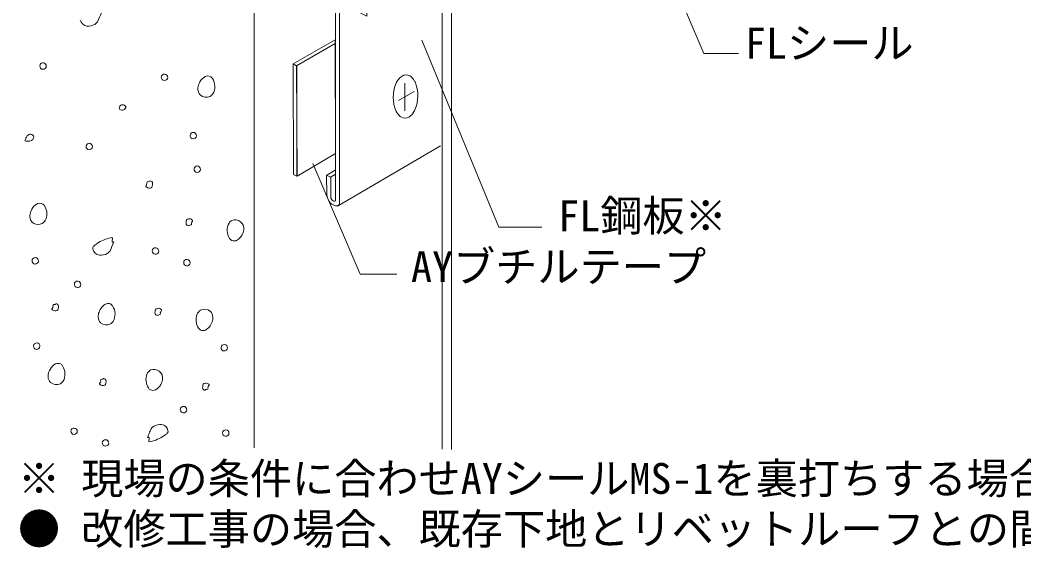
# Model space of a CAD drawing. Units: millimetres, scale not verified. Extents: x -9027 to 5741, y -687 to 9286.
# Drawn here: x -807 to 288, y -687 to -111 of the extents above; entities that cross this region are included whole.
import ezdxf
from ezdxf.enums import TextEntityAlignment as Align

# ---------------------------------------------------------------- set-up
doc = ezdxf.new("R2010")
doc.units = ezdxf.units.MM
doc.header["$LTSCALE"] = 10
doc.layers.add('0-0_文字', color=7, linetype='Continuous', lineweight=18)
doc.layers.add('0-1_レイヤ___3', color=7, linetype='Continuous', lineweight=18)
doc.styles.add('ＭＳ ゴシック', font='')
doc.styles.get('ＭＳ ゴシック').set_extended_font_data('MS Gothic')

msp = doc.modelspace()

# ---------------------------------------------------------------- linework, layer by layer
at = {"layer": '0-0_文字'}
for points in [[(-140.15, 37.6), (-61.35, -147.8), (-23.55, -147.8)], [(-368.75, -133.2), (-284.75, -337), (-237.95, -337)], [(-487.55, -267.8), (-436.15, -388.2), (-395.95, -388.2)]]:
    msp.add_lwpolyline(points, dxfattribs=at)
at = {"layer": '0-1_レイヤ___3'}
for p, q in [((-551.75, -86.4), (-551.75, -577.8)), ((-387.15, -180.2), (-387.15, -210.2)), ((-394.35, -199), (-376.95, -189)), ((-462.75, -307.2), (-462.75, -209.2)), ((-460.55, -314), (-348.35, -248.4)), ((-472.35, -280.2), (-463.15, -274.8)), ((-468.75, -282.8), (-462.75, -279.4))]:
    msp.add_line(p, q, dxfattribs=at)
for points in [[(-140.15, 37.6), (-61.35, -147.8), (-23.55, -147.8)], [(-346.55, -579.4), (-346.55, -59.2), (-336.55, -65.2), (-336.55, -579.6)], [(-462.75, -209.2), (-462.75, -85.8), (-428.75, -102.2), (-428.75, -106.8), (-458.55, -92.2), (-458.35, -309.8)], [(-368.75, -133.2), (-284.75, -337), (-237.95, -337)], [(-487.55, -267.8), (-436.15, -388.2), (-395.95, -388.2)], [(-472.35, -301.8), (-472.55, -280.2), (-468.15, -282.6), (-468.15, -304.2)]]:
    msp.add_lwpolyline(points, dxfattribs=at)
for points in [[(-508.95, -158.8), (-505.35, -161), (-463.15, -136.6), (-463.15, -132.6)], [(-462.75, -256.6), (-463.15, -136.6), (-505.35, -161), (-504.55, -281.6)], [(-505.15, -161), (-508.95, -158.8), (-508.75, -279.6), (-505.15, -281.6)]]:
    msp.add_lwpolyline(points, close=True, dxfattribs=at)
for centre, radius, start, end in [((-1027.23, 26.23), 335.1, 335.45177, 337.27718), ((-732.65, -109.18), 8.73, 193.38884, 261.89118), ((-732.58, -103.02), 14.86, 264.94833, 299.11286), ((-730.55, -108.05), 9.51, 303.20353, 328.72544), ((-781.42, -161.3), 3.83, 157.07311, 239.79679), ((-781.75, -161.39), 3.57, 63.25036, 153.61953), ((-781.88, -160.99), 3.9, 248.01541, 328.85449), ((-782.08, -161.52), 3.84, 337.20586, 59.66403), ((-649.36, -173.61), 3.57, 153.25036, 243.61953), ((-649.39, -173.66), 3.56, 66.0559, 152.30211), ((-649.68, -173.79), 3.81, 338.24925, 62.86284), ((-598.41, -185), 13.9, 117.0326, 152.58543), ((-602.3, -178.45), 6.31, 35.27155, 112.63809), ((-611.15, -183.73), 16.61, 331.14577, 32.50586), ((-383.57, -183.65), 13.22, 120.41985, 143.84026), ((-385.94, -179.46), 8.41, 61.5117, 120.96112), ((-388.63, -183.37), 13.14, 34.06932, 59.31664), ((-649.45, -173.28), 3.83, 247.07311, 329.79679), ((-598.89, -186.31), 14, 157.97987, 180.70424), ((-592.23, -188.52), 21, 151.83158, 159.21033), ((-362.3, -195.22), 37.66, 156.17655, 204.41911), ((-376.76, -189.18), 21.99, 142.66097, 155.33058), ((-394.32, -187.58), 20.21, 26.22902, 34.92944), ((-411.2, -193.74), 38.13, 336.07783, 23.32222), ((-603.75, -186.57), 9.14, 179.47232, 222.87061), ((-603.79, -185.46), 9.9, 227.72981, 295.36291), ((-603.34, -187.26), 8.09, 297.95019, 326.325), ((-696.24, -206.82), 2.47, 139.71549, 226.38125), ((-694.43, -208.38), 4.86, 100.91021, 139.55139), ((-695.39, -205.73), 3.85, 228.39406, 1.83561), ((-695.06, -207.06), 3.46, 70.85245, 94.69892), ((-695.57, -209.32), 5.78, 55.0964, 73.44219), ((-693.07, -205.91), 1.55, 11.53283, 58.90236), ((-378.44, -201.63), 20.33, 206.78214, 214.72657), ((-384.16, -205.77), 13.27, 214.08421, 239.02741), ((-387.03, -209.94), 8.21, 241.22475, 301.28415), ((-389.5, -205.64), 13.18, 300.73444, 324.10177), ((-396.7, -199.89), 22.39, 322.98862, 335.40849), ((-734.84, -272.96), 73.31, 150.98743, 155.8825), ((-795.61, -239.78), 4.1, 19.59827, 144.5874), ((-796.7, -238.22), 4.95, 276.60278, 357.91823), ((-617.98, -237.21), 3.56, 153.0728, 243.7971), ((-617.99, -237.26), 3.56, 66.0559, 152.30211), ((-618.13, -237.07), 3.62, 246.96134, 331.39667), ((-618.13, -237.2), 3.57, 333.25036, 63.61953), ((-798.08, -222.57), 20.76, 259.8302, 268.605), ((-798.24, -231.17), 12.16, 268.36398, 280.00585), ((-731.63, -249.17), 3.31, 151.78567, 246.57235), ((-731.48, -248.99), 3.36, 62.74528, 155.61274), ((-731.38, -249.29), 3.31, 241.78567, 336.57235), ((-731.26, -249.04), 3.31, 331.78567, 66.57235), ((-613.6, -273.82), 3.54, 152.75018, 244.11971), ((-613.59, -273.86), 3.56, 66.0559, 152.30211), ((-613.88, -273.99), 3.81, 338.24925, 62.86284), ((-613.68, -273.39), 3.9, 248.01541, 328.85449), ((-668.37, -292.44), 1.23, 155.03681, 197.1622), ((-668.18, -292.28), 1.46, 200.87831, 244.65935), ((-678.05, -287.29), 9.74, 331.60764, 347.47973), ((-665.19, -286.99), 7.53, 241.35204, 259.66184), ((-666.59, -288.94), 2.01, 154.68001, 193.2116), ((-667.49, -288.61), 1.06, 107.38917, 149.93045), ((-671.5, -268.92), 19.05, 281.19693, 288.48295), ((-666.07, -288.62), 5.81, 265.32519, 291.90611), ((-666.26, -286.52), 0.921, 329.97758, 354.97128), ((-666.04, -291.59), 5.04, 57.09227, 82.04204), ((-664.64, -292.25), 1.9, 292.88568, 1.51525), ((-664.52, -289.03), 2.06, 351.07824, 53.9147), ((-740.87, -283.66), 78.59, 353.75869, 355.85245), ((-458.13, -300.62), 14.27, 184.77255, 238.67465), ((-463.21, -304.05), 4.94, 181.77254, 241.74642), ((-775.64, -327.2), 20.76, 151.85632, 160.14112), ((-781.61, -323.8), 13.9, 117.0326, 152.58543), ((-785.5, -317.25), 6.31, 35.27155, 112.63809), ((-794.43, -322.66), 16.74, 340.51305, 32.73402), ((-464.01, -306.19), 2.7, 235.1807, 267.46589), ((-461.84, -306.75), 7.1, 238.55975, 268.52022), ((-464.17, -307.44), 1.44, 271.66874, 9.52993), ((-461.83, -310.37), 3.48, 266.73936, 312.79497), ((-462.76, -309.98), 4.42, 318.22979, 2.27654), ((-782.43, -325.09), 13.66, 158.78026, 181.74085), ((-787.33, -325.47), 8.76, 180.21838, 239.10627), ((-787.17, -325.05), 9.11, 299.08089, 339.43954), ((-623.67, -329.95), 1.87, 113.00649, 181.71849), ((-622.8, -332.3), 4.38, 78.73155, 111.48929), ((-621.94, -331.99), 3.99, 36.77071, 90.09919), ((-787.27, -324.03), 10.04, 243.00209, 296.74551), ((-623.96, -333.26), 1.94, 170.12857, 235.11116), ((-436.64, -352.18), 190.21, 173.30353, 174.1884), ((-622.29, -330.43), 5.21, 237.80714, 262.7483), ((-622.09, -335.57), 0.858, 154.93629, 182.44384), ((-617.23, -351.41), 17.16, 101.61118, 109.16576), ((-621, -333.59), 1.06, 287.44386, 329.87576), ((-621.92, -333.26), 2.02, 334.80657, 13.08505), ((-615.35, -333.31), 4.63, 141.06369, 173.69658), ((-619.98, -329.72), 1.24, 326.46492, 5.4626), ((-564.59, -340.43), 16.42, 151.37017, 213.11865), ((-572.05, -337.2), 8.36, 117.78046, 146.31798), ((-572.45, -338.86), 9.71, 353.608, 111.07801), ((-698.36, -391.85), 44.3, 102.49975, 123.71289), ((-707.31, -350.81), 2.3, 67.88009, 106.01415), ((-706.85, -349.44), 0.855, 15.91305, 61.94225), ((-692.25, -353.57), 14.16, 166.2355, 176.47889), ((-708.14, -349.75), 2.19, 347.92834, 14.36318), ((-573.54, -346.57), 5.58, 210.52048, 277.51358), ((-578.81, -337.88), 15.95, 308.84727, 331.86436), ((-579.23, -337.18), 16.66, 330.42436, 350.45423), ((-724.77, -360.13), 2.91, 142.05577, 197.48622), ((-719.1, -359.17), 8.64, 192.27653, 263.06827), ((-721.31, -362.7), 7.22, 127.94248, 142.9191), ((-700.67, -389.16), 40.78, 123.11947, 127.95589), ((-988.59, -233.76), 308.14, 335.23715, 337.19203), ((-705.58, -352.56), 0.817, 190.38784, 285.39965), ((-705.74, -348.7), 4.66, 274.56972, 284.80785), ((-659.15, -363.19), 3.57, 63.25036, 153.61953), ((-659.2, -363.16), 3.56, 336.0559, 62.30211), ((-574.47, -343.07), 9.19, 280.41355, 308.04194), ((-790.24, -374.13), 3.83, 67.07311, 149.79679), ((-790.32, -373.79), 3.56, 333.0728, 63.7971), ((-719.14, -352.95), 14.83, 266.11052, 299.89864), ((-716.4, -358.22), 8.9, 301.53787, 328.84796), ((-659.09, -363.05), 3.56, 156.0559, 242.30211), ((-659.14, -363.03), 3.56, 243.0728, 333.7971), ((-789.92, -373.66), 3.91, 158.13312, 238.73678), ((-790.46, -373.47), 3.84, 247.20586, 329.66403), ((-624.62, -375.7), 3.83, 157.07311, 239.79679), ((-624.96, -375.77), 3.56, 63.0728, 153.7971), ((-625.09, -375.37), 3.91, 248.13312, 328.73678), ((-625.28, -375.92), 3.84, 337.20586, 59.66403), ((-743.81, -399.29), 3.84, 157.20586, 239.66403), ((-744.03, -399.74), 3.84, 67.20586, 149.66403), ((-744.25, -399.08), 3.83, 247.07311, 329.79679), ((-744.58, -399.55), 3.91, 338.13312, 58.73678), ((-770.81, -426.48), 1.34, 147.85858, 185.35642), ((-768.78, -423.88), 4.33, 219.03732, 267.83258), ((-776.53, -422.43), 5.67, 323.96741, 350.10505), ((-768.76, -422.92), 2.24, 155.9853, 192.59351), ((-769.89, -422.49), 1.04, 107.71993, 151.89121), ((-769.05, -425.99), 4.63, 86.77473, 104.48664), ((-768.71, -420.6), 0.764, 264.317, 359.95819), ((-768.62, -425.81), 5.25, 57.89661, 82.65884), ((-767.11, -426.06), 1.97, 288.48762, 355.67023), ((-766.98, -423.01), 2.01, 352.18694, 55.07182), ((-562.85, -435.82), 202.52, 176.44997, 177.27732), ((-705.48, -434.52), 15.95, 128.84728, 151.86437), ((-709.83, -429.34), 9.19, 100.41355, 128.04194), ((-710.76, -425.84), 5.58, 30.52048, 97.51358), ((-719.7, -431.98), 16.42, 331.37017, 33.11865), ((-657.65, -427.75), 1.9, 112.88568, 181.51525), ((-656.22, -431.39), 5.81, 85.32519, 111.90611), ((-657.1, -433.02), 7.53, 61.35204, 79.66184), ((-654.11, -427.73), 1.46, 20.87831, 64.65935), ((-605.58, -436.23), 9.66, 49.06472, 116.86982), ((-768.42, -421.9), 6.33, 265.2152, 287.77185), ((-708.16, -434.57), 13.5, 159.06918, 182.28363), ((-712.61, -434.94), 9.04, 181.04654, 224.58761), ((-701.52, -436.67), 20.45, 151.79429, 160.20314), ((-657.77, -430.98), 2.06, 171.07824, 233.9147), ((-581.42, -436.35), 78.59, 173.75869, 175.85245), ((-656.25, -428.41), 5.04, 237.09229, 262.04205), ((-656.05, -433.49), 0.898, 147.05547, 174.36443), ((-651.31, -449.52), 17.41, 100.86288, 108.42089), ((-654.85, -431.49), 0.97, 285.97553, 330.86058), ((-655.82, -431.2), 1.96, 337.18572, 17.76204), ((-633.08, -438.6), 22.34, 151.8717, 159.03661), ((-653.88, -427.58), 1.2, 336.29413, 18.37987), ((-597.81, -438.07), 17.17, 160.44327, 212.13568), ((-605.23, -435.73), 9.39, 120.12837, 158.74906), ((-605.68, -435.27), 9.04, 1.04654, 44.58761), ((-610.13, -435.64), 13.5, 339.06918, 2.28363), ((-712.71, -433.98), 9.66, 229.06472, 296.86982), ((-712.24, -435.21), 8.36, 297.78046, 326.31798), ((-607.4, -444.13), 5.82, 211.86479, 277.44286), ((-608.25, -441.13), 8.92, 280.33137, 308.55654), ((-612.27, -436.36), 15.16, 309.22998, 333.16577), ((-616.77, -433.54), 20.45, 331.79429, 340.20314), ((-788.32, -466.66), 3.91, 158.13312, 238.73678), ((-788.61, -467.22), 3.9, 68.01541, 148.85449), ((-788.74, -466.82), 3.57, 243.25036, 333.61953), ((-789.07, -466.91), 3.83, 337.07311, 59.79679), ((-583.81, -468.49), 3.84, 157.20586, 239.66403), ((-584.04, -468.93), 3.83, 67.07311, 149.79679), ((-584.26, -468.27), 3.84, 247.20586, 329.66403), ((-584.48, -468.72), 3.84, 337.20586, 59.66403), ((-756.12, -501.87), 20.45, 151.79429, 160.20314), ((-761.84, -498.59), 13.86, 117.23491, 152.5725), ((-765.49, -492.26), 6.57, 66.66084, 114.20399), ((-765.71, -491.6), 6.07, 31.76197, 62.29268), ((-773.89, -497.3), 16.04, 330.82071, 33.70029), ((-661.06, -501.89), 9.73, 353.04869, 110.98431), ((-762.76, -499.77), 13.5, 159.06918, 182.28363), ((-767.21, -500.14), 9.04, 181.04654, 224.58761), ((-717.94, -504.01), 1.02, 112.35791, 155.48024), ((-717.28, -506.31), 3.41, 86.78376, 107.921), ((-716.8, -502.09), 0.863, 250.74717, 352.3556), ((-716.64, -507.19), 5.04, 57.09229, 82.04205), ((-715.12, -504.63), 2.06, 351.07824, 53.9147), ((-652.41, -503.27), 17.17, 160.44327, 212.13568), ((-659.83, -500.93), 9.39, 120.12838, 158.74908), ((-668.3, -500.26), 17.12, 330.83184, 350.56965), ((-767.31, -499.18), 9.66, 229.06472, 296.86982), ((-766.46, -500.71), 7.92, 296.33449, 326.09037), ((-718.81, -508.08), 1.34, 147.85858, 185.35642), ((-716.78, -505.48), 4.33, 219.03732, 267.83258), ((-724.53, -504.03), 5.67, 323.96741, 350.10505), ((-716.79, -504.41), 2.23, 158.21133, 195.33962), ((-716.41, -503.97), 5.86, 264.74844, 289.15747), ((-715.09, -507.86), 1.75, 290.34264, 1.96668), ((-791.47, -499.26), 78.59, 353.75869, 355.85245), ((-661.78, -509.21), 6.07, 211.76195, 242.29265), ((-665.65, -502.22), 13.86, 297.23491, 332.5725), ((-605.77, -512.58), 2.06, 171.07824, 233.9147), ((-529.42, -517.95), 78.59, 173.75869, 175.85245), ((-605.64, -509.37), 1.91, 112.45729, 181.04857), ((-604.25, -510.01), 5.04, 237.09229, 262.04205), ((-604.3, -512.61), 5.42, 86.29532, 112.47571), ((-604.03, -515.07), 0.917, 80.89781, 175.89252), ((-605.14, -514.47), 7.37, 62.42507, 80.70504), ((-603.86, -510.23), 3.94, 269.67338, 289.25126), ((-602.97, -512.99), 1.04, 292.76247, 335.07568), ((-604.11, -512.59), 2.24, 338.25453, 15.29643), ((-596.06, -513.26), 6.02, 144.2845, 167.97884), ((-602.66, -509.99), 2.25, 31.90775, 65.55504), ((-602.28, -508.97), 1.54, 329.85546, 6.12159), ((-662, -508.55), 6.57, 246.66084, 294.20399), ((-628.83, -536.17), 3.31, 151.78567, 246.57235), ((-628.52, -536.07), 3.54, 67.14258, 155.59867), ((-628.72, -535.99), 3.56, 333.0728, 63.7971), ((-628.58, -536.29), 3.31, 241.78567, 336.57235), ((-747.75, -559.6), 3.67, 157.66008, 240.69794), ((-747.96, -559.77), 3.56, 63.0728, 153.7971), ((-748, -559.76), 3.56, 336.0559, 62.30211), ((-646.04, -567.96), 20.85, 148.09951, 159.27524), ((-656.89, -561.15), 8.04, 120.28564, 148.47334), ((-653.7, -567.16), 14.84, 85.45045, 119.20337), ((-653.66, -560.59), 8.31, 12.44072, 82.16778), ((-582.4, -562.03), 3.91, 68.13312, 148.73678), ((-747.94, -559.62), 3.57, 243.25036, 333.61953), ((-713.64, -572.73), 3.83, 67.07311, 149.79679), ((-713.73, -572.4), 3.57, 333.25036, 63.61953), ((-737.24, -534.42), 76.32, 335.22647, 339.95385), ((-666.99, -570.81), 4.51, 91.70078, 102.20513), ((-666.95, -567.14), 0.855, 10.53177, 102.0881), ((-679.62, -566.18), 13.54, 345.97041, 356.60672), ((-674.4, -529.42), 42.73, 283.33752, 304.58746), ((-664.42, -540.07), 28.38, 300.20071, 306.99033), ((-651.37, -557.33), 6.75, 306.66959, 322.45569), ((-648.29, -559.67), 2.87, 321.86136, 17.52895), ((-582.21, -561.49), 3.84, 157.20586, 239.66403), ((-582.66, -561.27), 3.84, 247.20586, 329.66403), ((-582.87, -561.71), 3.83, 337.07311, 59.79679), ((-713.42, -572.22), 3.8, 158.13378, 242.97831), ((-713.73, -572.27), 3.62, 246.96134, 331.39667), ((-664.45, -569.91), 2.08, 167.57341, 194.76487), ((-665.7, -570.2), 0.807, 197.89968, 244.47217), ((-665.18, -568.72), 2.37, 248.44235, 285.45188)]:
    msp.add_arc(centre, radius, start, end, dxfattribs=at)

# ---------------------------------------------------------------- texts
at = {"layer": '0-0_文字', "style": 'ＭＳ ゴシック'}
for s, p in [('FLシール', (-16.37, -163.24)), ('FL鋼板※', (-220.03, -351.6)), ('AYブチルテープ', (-380.55, -407.1)), ('※ 現場の条件に合わせAYシールMS-1を裏打ちする場合があります。', (-809.15, -638.16)), ('● 改修工事の場合、既存下地とリベットルーフとの間に絶縁シートが必要です。', (-809.15, -693.2))]:
    msp.add_text(s, height=33.72, dxfattribs=at).set_placement(p, align=Align.BOTTOM_LEFT)
at = {"layer": '0-1_レイヤ___3', "style": 'ＭＳ ゴシック'}
msp.add_text('AYブチルテープ', height=33.72, dxfattribs=at).set_placement((-380.55, -407.1), align=Align.BOTTOM_LEFT)

doc.saveas('drawing.dxf')
